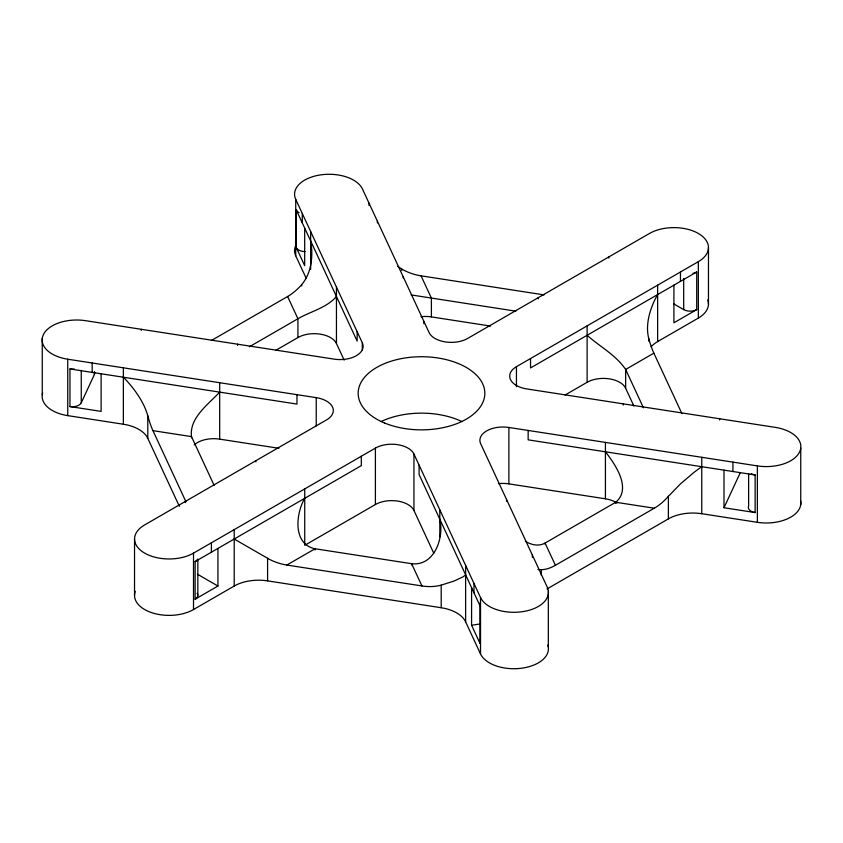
<?xml version="1.0" encoding="UTF-8"?>
<svg xmlns="http://www.w3.org/2000/svg" width="843" height="843" viewBox="0 0 843 843"><rect width="100%" height="100%" fill="white"/><g stroke="black" fill="none" stroke-linecap="round" stroke-linejoin="round"><path stroke-width="1.26" d="M197.842 595.443L197.842 559.004M74.332 369.023A9.21 5.321 0 0 1 69.969 368.96L69.969 406.568A9.21 5.321 0 0 0 81.255 402.806L94.374 374.555A9.21 5.321 0 0 0 94.469 372.048M751.324 473.755A9.21 5.321 0 0 0 755.138 474.957L755.138 512.565L724 507.749L740.259 472.723M304.734 498.318C295.798 513.513 292.542 544.23 315.061 548.761L411.605 563.704C434.43 566.485 444.303 537.549 439.814 519.204M657.635 294.576L656.265 297.042A68.494 55.923 -60 0 0 652.577 304.934C648.446 315.398 645.886 327.126 648.688 338.264A44.637 9.431 81.2 0 0 653.852 353.133L681.903 413.607M336.452 296.504C326.515 307.99 310.677 311.341 297.927 318.749L249.338 346.8M605.422 451.795C615.253 464.324 632.008 488.592 615.748 502.249L545.073 543.05L555.4 565.295L654.284 508.213A44.637 25.764 -60 0 0 668.394 496.306L680.628 483.734L693.641 472.67A68.494 17.724 -45 0 1 699.806 468.065L701.755 466.695M465.621 574.821L465.051 575.347A68.494 10.232 -10.7 0 1 462.565 577.076L454.166 581.006L441.195 585.147L441.195 607.729A34.542 19.947 0 0 1 465.621 621.839L480.521 653.947A34.542 19.947 0 0 0 521.575 668.225A34.542 19.947 0 0 0 547.834 645.074M219.686 392.121C208.358 404.292 189.106 417.98 191.487 436.611L214.122 485.389M211.382 340.509L287.6 296.504A44.637 25.764 -60 0 0 301.71 284.607M275.84 350.309L297.927 337.558A23.035 13.298 0 0 1 336.452 343.522L344.155 360.119M651.133 346.789A34.542 19.947 0 0 1 657.635 341.584L698.341 318.074L698.341 261.667A34.542 19.947 0 0 0 698.341 233.458A34.542 19.947 0 0 0 649.489 233.458L467.591 338.475A23.035 13.298 0 0 1 429.055 332.521L362.479 189.053A34.542 19.947 0 0 0 320.171 174.954A34.542 19.947 0 0 0 295.735 199.38L362.321 342.838A23.035 13.298 0 0 1 334.113 359.129L85.628 320.688A34.542 19.947 0 0 0 43.32 334.787A34.542 19.947 0 0 0 67.746 359.213L316.23 397.654A23.035 13.298 0 0 1 326.557 419.898L144.659 524.926A34.542 19.947 0 0 0 144.659 553.124A34.542 19.947 0 0 0 193.511 553.124L375.409 448.107A23.035 13.298 0 0 1 413.945 454.071L480.521 597.529L480.521 653.947M516.443 386.663L516.443 366.684L698.341 261.667M217.937 548.424L217.937 586.033L195.133 599.204L195.133 561.586L361.31 465.652L361.31 456.253M673.915 285.166L673.915 322.774L696.718 309.613L696.718 272.004L530.542 367.948L530.542 358.538M135.27 591.354A34.542 19.947 0 0 0 152.646 612.977A34.542 19.947 0 0 0 193.511 609.542L234.217 586.033A34.542 19.947 0 0 1 267.589 580.88L441.195 607.729M304.734 545.326L375.409 504.525A23.035 13.298 0 0 1 413.945 510.479L433.755 553.177M565.031 395.051L587.118 382.29A23.035 13.298 0 0 1 625.643 388.254L633.904 406.041M267.579 558.308A44.637 35.195 24.9 0 0 286.852 565.021L315.061 548.761L315.061 549.942M653.852 353.164L625.643 369.455L625.643 388.254M546.97 588.972L668.383 518.877A34.542 19.947 0 0 1 701.755 513.714L757.372 522.312A34.542 19.947 0 0 0 800.629 500.753M471.585 587.666L471.585 625.274L480.563 623.883M537.95 569.552L541.301 569.657L541.301 575.305M397.759 266.367L401.805 269.096A44.637 35.195 24.9 0 0 421.068 275.83L544.083 294.892M515.874 311.172L411.121 294.924M420.973 316.705A23.035 13.298 0 0 1 431.395 316.905L490.605 326.072M480.521 597.529A34.542 19.947 0 0 0 522.829 611.628A34.542 19.947 0 0 0 547.265 587.202L480.679 443.745A23.035 13.298 0 0 1 508.887 427.464L757.372 465.905A34.542 19.947 0 0 0 799.68 451.795A34.542 19.947 0 0 0 775.254 427.369L526.77 388.929A23.035 13.298 0 0 1 516.443 366.684M69.969 368.96L296.968 404.082L296.968 394.672M755.138 474.957L528.15 439.846L528.15 430.436M69.969 406.568L101.118 411.395L101.118 373.786M42.656 392.954A34.542 19.947 0 0 0 67.746 415.631L123.363 424.229A34.542 19.947 0 0 1 147.788 438.339L179.359 506.348M194.227 444.904A23.035 13.298 0 0 1 219.686 439.14L278.907 448.297M498.466 483.671A23.035 13.298 0 0 1 508.887 483.871L605.422 498.803A23.035 13.298 0 0 1 616.918 502.976M654.284 508.213L615.748 502.249L615.748 503.429M286.852 565.052L421.932 585.948A44.637 35.195 24.9 0 0 441.205 585.168M673.61 303.796L683.694 309.613A9.21 5.321 0 0 0 696.718 309.613M234.217 539.025L267.589 558.287L267.589 580.88M197.483 574.231L217.937 586.033M525.41 541.195C531.058 545.021 538.919 546.643 545.073 543.05L545.073 544.23M587.118 335.282C599.794 346.694 616.012 355.04 625.643 369.455L643.43 407.77M123.363 377.221L125.28 379.181A68.494 38.198 55.4 0 1 130.96 385.63C138.21 394.598 144.638 404.566 147.788 415.757A44.637 9.431 81.2 0 0 152.952 430.625M421.068 275.861L431.395 298.106L431.395 316.905M304.681 228.053L304.681 265.661L296.336 247.673L296.336 210.065L357.158 341.12L357.158 331.721M471.585 625.274L479.93 643.251L479.93 605.643L419.108 474.598L419.108 465.188M295.366 246.367A34.542 19.947 0 0 0 295.735 255.798L306.23 278.39M287.6 296.504L297.927 318.749L297.927 337.558M421.932 585.948L411.605 563.704L411.605 564.873M185.976 501.817L152.952 430.657L191.487 436.611L191.487 437.791M310.646 240.898L311.099 243.648A68.494 66.165 45 0 1 311.794 252.215C311.963 263.659 309.286 275.703 301.699 284.586L301.699 285.998M800.745 448.202L800.745 504.62M757.372 465.905L757.372 522.312M748.626 473.629L748.626 506.053A9.21 5.321 0 0 0 755.138 512.565M732.936 462.122L732.936 471.522M724 470.141L724 507.749M719.637 418.771L719.637 419.94M708.468 247.557L708.468 303.975M701.755 457.296L701.755 513.714M683.694 278.496L683.694 309.613M680.459 271.983L680.459 281.393M668.383 496.285L668.383 518.877M657.635 285.166L657.635 341.584M648.688 338.264L648.688 341.088M623.314 403.86L623.314 405.04M608.783 256.967L608.783 258.137M605.422 442.396L605.422 498.803M587.118 325.883L587.118 382.29M548.329 590.795L548.329 647.213M538.266 297.674L538.266 298.854M532.354 555.094L532.354 557.444M508.887 427.464L508.887 483.871M506.548 499.477L506.548 501.248M473.977 583.43L473.977 592.829M465.621 565.421L465.621 621.839M439.814 509.804L439.814 536.833M423.892 321.394L423.892 323.744M413.945 454.071L413.945 510.479M403.186 276.778L403.186 277.958M401.805 269.096L401.805 270.508M377.379 221.161L377.379 222.931M375.409 448.107L375.409 504.525M369.023 203.163L369.023 205.513M362.321 342.838L362.321 349.898M336.452 287.105L336.452 343.522M316.23 397.654L316.23 425.863M310.646 231.488L310.646 269.296M304.734 488.908L304.734 544.346M302.289 213.49L302.289 222.889M295.735 199.38L295.735 255.798M255.882 460.71L255.882 461.88M237.578 344.197L237.578 345.367M234.217 529.625L234.217 586.033M219.686 382.722L219.686 439.14M211.393 542.808L211.393 552.207M193.511 553.124L193.511 609.542M185.365 501.416L185.365 502.597M147.788 415.757L147.788 438.339M141.245 329.286L141.245 330.467M134.532 539.025L134.532 595.443M123.363 367.822L123.363 424.229M94.374 371.963L94.374 374.555M92.182 362.996L92.182 372.395M81.255 370.393L81.255 402.806M67.746 359.213L67.746 415.631M42.255 338.38L42.255 394.798M707.73 299.887A34.542 19.947 0 0 1 698.341 318.074M380.92 421.637A63.33 36.565 0 0 1 462.08 421.637M555.4 565.263A44.637 25.764 -60 0 1 541.29 569.689M479.93 643.251A9.21 5.321 0 0 1 480.067 640.216M479.93 605.643A9.21 5.321 0 0 1 479.825 603.135M197.083 593.324A9.21 5.321 0 0 1 195.133 599.204M197.399 559.446A9.21 5.321 0 0 1 195.133 561.586M305.082 251.614A9.21 5.321 0 0 1 296.336 247.673M299.096 212.657A9.21 5.321 0 0 1 296.336 210.065M696.718 272.004A9.21 5.321 0 0 1 692.999 273.311M384.334 422.901A63.33 36.565 0 0 0 484.493 397.074A63.33 36.565 0 0 0 395.662 359.908A63.33 36.565 0 0 0 384.334 422.901"/></g></svg>
